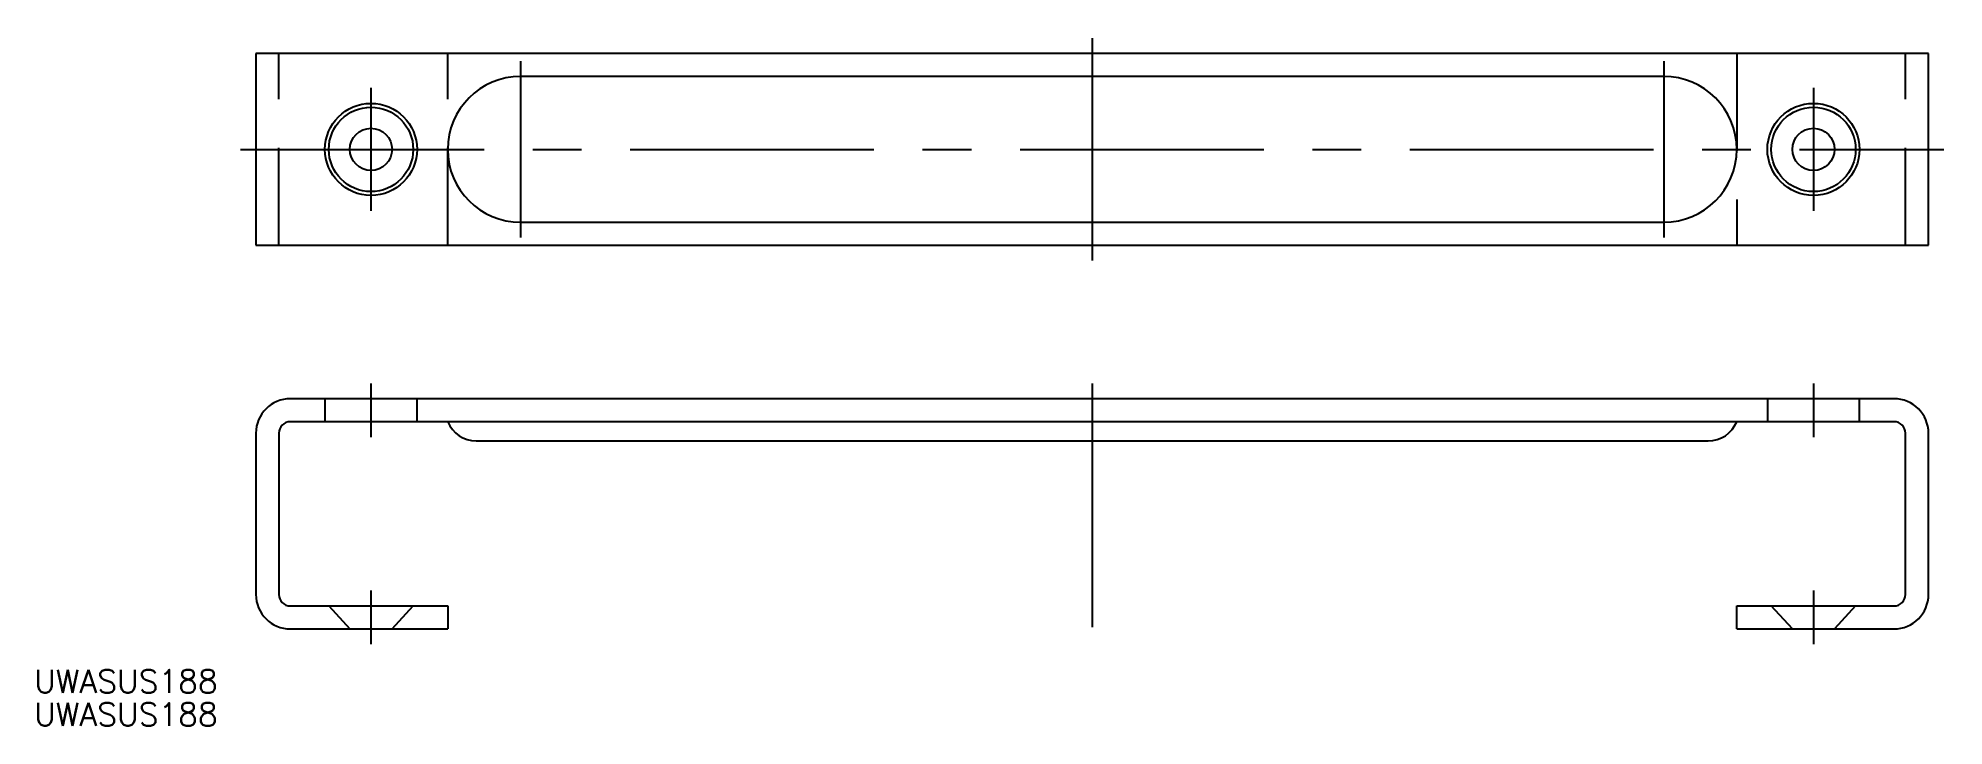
# Model space of a CAD drawing. Extents: x -137 to 111, y -75 to 14.
import ezdxf

# ---------------------------------------------------------------- set-up
doc = ezdxf.new("R2010")
doc.units = 0
doc.linetypes.add('CENTER', pattern=[50.8, 31.75, -6.35, 6.35, -6.35])
doc.linetypes.add('DASHED', pattern=[19.05, 12.7, -6.35])
doc.layers.get('0').update_dxf_attribs({"linetype": 'CONTINUOUS'})
doc.layers.add('CENTER', color=1, linetype='CENTER')
doc.styles.get("Standard").update_dxf_attribs({"font": 'txt.shx', "height": 3, "bigfont": 'bigfont.shx'})

msp = doc.modelspace()

# ---------------------------------------------------------------- linework, layer by layer
at = {"color": 7, "linetype": 'CONTINUOUS'}
for p, q in [((109, 12.5), (-109, 12.5)), ((-109, 12.5), (-109, -12.5)), ((109, -12.5), (109, 12.5)), ((74.5, 9.5), (-74.5, 9.5)), ((-74.5, -9.5), (74.5, -9.5)), ((-109, -12.5), (109, -12.5)), ((104.5, -32.5), (-104.5, -32.5)), ((-109, -37), (-109, -58)), ((-106, -37), (-106, -58)), ((104.5, -35.5), (-104.5, -35.5)), ((106, -58), (106, -37)), ((109, -58), (108.99, -36.77)), ((-80.29, -38), (80.29, -38)), ((-104.5, -59.5), (-84, -59.5)), ((-84, -59.5), (-84, -62.5)), ((84, -59.5), (104.5, -59.5)), ((84, -62.5), (84, -59.5)), ((-104.5, -62.5), (-84, -62.5)), ((84, -62.5), (104.5, -62.5))]:
    msp.add_line(p, q, dxfattribs=at)
at = {"color": 3, "linetype": 'DASHED'}
for p, q in [((-106, -12.5), (-106, 12.5)), ((-84, -12.5), (-84, 12.5)), ((84, 12.5), (84, -12.5)), ((106, -12.5), (106, 12.5)), ((-100, -32.5), (-100, -35.5)), ((-88, -35.5), (-88, -32.5)), ((88, -32.5), (88, -35.5)), ((100, -35.5), (100, -32.5)), ((-99.5, -59.5), (-96.75, -62.5)), ((-91.25, -62.5), (-88.5, -59.5)), ((91.25, -62.5), (88.5, -59.5)), ((99.5, -59.5), (96.75, -62.5))]:
    msp.add_line(p, q, dxfattribs=at)
at = {"color": 7, "linetype": 'CONTINUOUS'}
for centre, radius in [((-94, 0), 6), ((-94, 0), 5.5), ((94, 0), 6), ((94, 0), 5.5), ((-94, 0), 2.75), ((94, 0), 2.75)]:
    msp.add_circle(centre, radius, dxfattribs=at)
for centre, radius, start, end in [((-74.5, 0), 9.5, 90, 270), ((74.5, 0), 9.5, 270, 90), ((-104.5, -37), 4.5, 90, 180), ((104.5, -37), 4.5, 0, 90), ((-104.5, -37), 1.5, 90, 180), ((-80.29, -34), 4, 202.0243, 270), ((80.29, -34), 4, 270, 337.9757), ((104.5, -37), 1.5, 0, 90), ((-104.5, -58), 4.5, 180, 270), ((-104.5, -58), 1.5, 180, 270), ((104.5, -58), 1.5, 270, 0), ((104.5, -58), 4.5, 270, 0)]:
    msp.add_arc(centre, radius, start, end, dxfattribs=at)
at = {"layer": 'CENTER', "color": 1, "linetype": 'CENTER'}
for p, q in [((0, 14.5), (0, -14.5)), ((-74.5, 11.5), (-74.5, -11.5)), ((74.5, 11.5), (74.5, -11.5)), ((-94, 8), (-94, -8)), ((94, 8), (94, -8)), ((-111, 0), (111, 0)), ((-94, -30.5), (-94, -37.5)), ((0, -30.5), (0, -64.5)), ((94, -30.5), (94, -37.5)), ((-94, -57.5), (-94, -64.5)), ((94, -57.5), (94, -64.5))]:
    msp.add_line(p, q, dxfattribs=at)

# ---------------------------------------------------------------- texts
at = {"color": 7, "linetype": 'CONTINUOUS'}
for p in [(-137.9, -70.83), (-137.9, -75.14)]:
    msp.add_text('UWASUS188', height=3, dxfattribs=at).set_placement(p)

doc.saveas('drawing.dxf')
